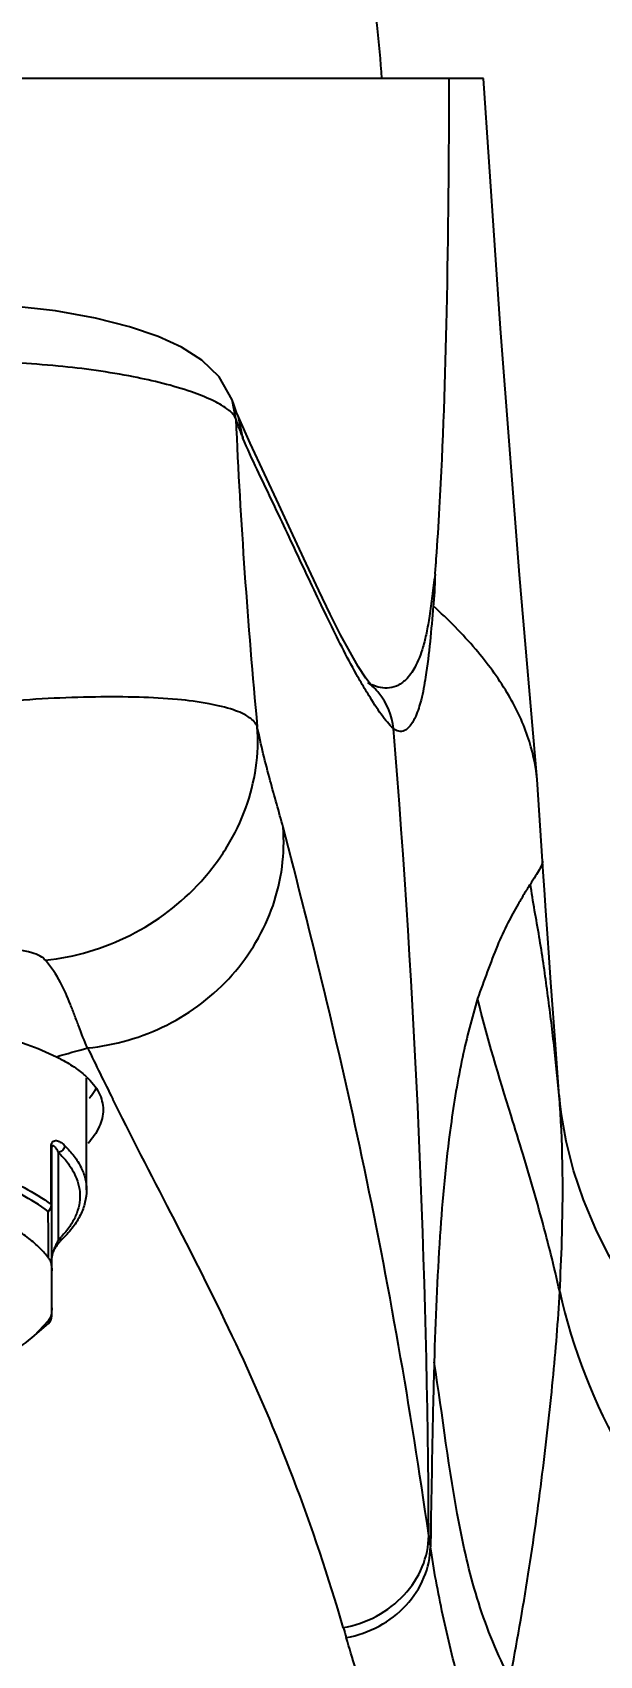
# Model space of a CAD drawing. Header units: millimetres. Extents: x 3495 to 4455, y 26793 to 27144.
# Drawn here: x 3771.53 to 3788.62, y 27030.96 to 27079.87 of the extents above; entities that cross this region are included whole.
import ezdxf

# ---------------------------------------------------------------- set-up
doc = ezdxf.new("R2010")
doc.units = ezdxf.units.MM
doc.styles.get("Standard").update_dxf_attribs({"font": ''})
doc.styles.get('Standard').set_extended_font_data('SimSun')
doc.dimstyles.new('副本 ISO-25-2bei', dxfattribs={"dimscale": 1.7, "dimtxt": 5, "dimasz": 5, "dimexe": 0.5, "dimexo": 0.625, "dimgap": 1, "dimtad": 1, "dimlfac": 0.0393, "dimdsep": 46, "dimtxsty": 'Standard', "dimcen": 2.5, "dimclrd": 1, "dimclre": 1, "dimclrt": 3, "dimadec": 0, "dimazin": 0, "dimtfac": 1, "dimtmove": 0, "dimatfit": 3, "dimfxl": 0, "dimarcsym": 0})

# ---------------------------------------------------------------- blocks, each defined once
blk = doc.blocks.new('*D1')
at = {"color": 1, "lineweight": -2, "transparency": 16777216}
for p, q in [((3689.715, 27007.256), (3689.715, 27133.551)), ((3832.674, 27007.256), (3832.674, 27133.551)), ((3698.215, 27132.701), (3824.174, 27132.701))]:
    blk.add_line(p, q, dxfattribs=at)
at = {"color": 1, "transparency": 16777216}
for points in [[(3698.215, 27134.118), (3698.215, 27131.285), (3689.715, 27132.701)], [(3824.174, 27134.118), (3824.174, 27131.285), (3832.674, 27132.701)]]:
    blk.add_solid(points, dxfattribs=at)
at = {"layer": 'Defpoints', "color": 0, "transparency": 16777216}
for p in [(3832.674, 27132.701), (3689.715, 27006.194), (3832.674, 27006.194)]:
    blk.add_point(p, dxfattribs=at)
at = {"color": 3, "transparency": 16777216, "insert": (3761.194, 27138.651), "char_height": 8.5, "attachment_point": 5, "bg_fill": 3, "box_fill_scale": 1.1, "bg_fill_color": 256, "bg_fill_true_color": 13158600, "bg_fill_transparency": 0}
blk.add_mtext('143', dxfattribs=at)
blk = doc.blocks.new('*D2')
at = {"color": 1, "lineweight": -2, "transparency": 16777216}
for p, q in [((3762.257, 27114.119), (3862.224, 27114.119)), ((3861.374, 27105.619), (3861.374, 27014.191)), ((3833.227, 27005.691), (3862.224, 27005.691))]:
    blk.add_line(p, q, dxfattribs=at)
at = {"color": 1, "transparency": 16777216}
for points in [[(3859.957, 27105.619), (3862.79, 27105.619), (3861.374, 27114.119)], [(3859.957, 27014.191), (3862.79, 27014.191), (3861.374, 27005.691)]]:
    blk.add_solid(points, dxfattribs=at)
at = {"layer": 'Defpoints', "color": 0, "transparency": 16777216}
for p in [(3761.195, 27114.119), (3832.165, 27005.691), (3861.374, 27005.691)]:
    blk.add_point(p, dxfattribs=at)
at = {"color": 3, "transparency": 16777216, "insert": (3855.424, 27059.905), "char_height": 8.5, "attachment_point": 5, "rotation": 90, "bg_fill": 3, "box_fill_scale": 1.1, "bg_fill_color": 256, "bg_fill_true_color": 13158600, "bg_fill_transparency": 0}
blk.add_mtext('108.4', dxfattribs=at)

msp = doc.modelspace()

# ---------------------------------------------------------------- linework, layer by layer
for points in [[(3782.058, 27078.481), (3782.006, 27079.556), (3781.87, 27080.624), (3781.653, 27081.678)], [(3785.129, 27078.481), (3785.129, 27078.481), (3738.297, 27078.481), (3738.297, 27078.481)], [(3777.601, 27068.656), (3777.601, 27068.656), (3777.548, 27068.803), (3777.548, 27068.803)], [(3777.661, 27068.229), (3777.661, 27068.229), (3777.55, 27068.798), (3777.55, 27068.798)], [(3777.687, 27068.42), (3777.687, 27068.42), (3777.601, 27068.656), (3777.601, 27068.656)], [(3777.739, 27068.286), (3777.739, 27068.286), (3777.687, 27068.42), (3777.687, 27068.42)], [(3777.661, 27068.229), (3777.8, 27065.13), (3778.016, 27062.035), (3778.308, 27058.948)], [(3778.092, 27067.495), (3778.092, 27067.495), (3777.739, 27068.287), (3777.739, 27068.287)], [(3777.739, 27068.286), (3777.739, 27068.286), (3777.739, 27068.287), (3777.739, 27068.287)], [(3777.877, 27067.648), (3777.877, 27067.648), (3777.739, 27068.286), (3777.739, 27068.286)], [(3777.842, 27067.735), (3777.854, 27067.706), (3777.866, 27067.677), (3777.877, 27067.648)], [(3781.974, 27059.954), (3781.876, 27060.075), (3781.763, 27060.184), (3781.64, 27060.279)], [(3782.409, 27058.892), (3782.372, 27059.273), (3782.215, 27059.657), (3781.974, 27059.954)], [(3783.475, 27034.577), (3783.434, 27042.692), (3783.079, 27050.804), (3782.409, 27058.892)], [(3786.74, 27057.359), (3786.74, 27057.359), (3786.739, 27057.361), (3786.739, 27057.361)], [(3786.906, 27054.899), (3786.906, 27054.899), (3786.74, 27057.359), (3786.74, 27057.359)], [(3786.906, 27054.899), (3786.906, 27054.899), (3786.906, 27054.898), (3786.906, 27054.898)], [(3772.255, 27049.002), (3772.568, 27049.091), (3772.881, 27049.18), (3773.194, 27049.269)], [(3773.194, 27049.269), (3773.444, 27048.753), (3773.698, 27048.238), (3773.954, 27047.725)], [(3773.168, 27048.392), (3773.129, 27048.428), (3773.09, 27048.463), (3773.048, 27048.497)], [(3773.164, 27044.99), (3773.164, 27044.99), (3773.164, 27048.363), (3773.164, 27048.363)], [(3787.409, 27047.828), (3787.409, 27047.828), (3787.399, 27047.956), (3787.399, 27047.956)], [(3774.023, 27047.587), (3774.023, 27047.587), (3773.954, 27047.725), (3773.954, 27047.725)], [(3787.428, 27047.578), (3787.42, 27047.663), (3787.413, 27047.748), (3787.405, 27047.833)], [(3787.409, 27047.836), (3787.409, 27047.836), (3787.409, 27047.828), (3787.409, 27047.828)], [(3787.409, 27047.828), (3787.409, 27047.828), (3787.428, 27047.581), (3787.428, 27047.581)], [(3787.473, 27047.254), (3787.473, 27047.254), (3787.409, 27047.828), (3787.409, 27047.828)], [(3772.098, 27044.554), (3772.098, 27044.554), (3772.098, 27046.303), (3772.098, 27046.303)], [(3772.116, 27041.19), (3772.116, 27041.19), (3772.116, 27046.275), (3772.116, 27046.275)], [(3772.315, 27043.485), (3772.315, 27043.485), (3772.315, 27046.12), (3772.315, 27046.12)], [(3772.098, 27044.554), (3772.098, 27044.554), (3772.098, 27044.546), (3772.098, 27044.546)], [(3772.107, 27044.532), (3772.104, 27044.537), (3772.102, 27044.542), (3772.098, 27044.546)], [(3772.115, 27044.505), (3772.116, 27044.512), (3772.116, 27044.519), (3772.116, 27044.526)], [(3772.315, 27043.485), (3772.347, 27043.516), (3772.378, 27043.548), (3772.407, 27043.58)], [(3787.42, 27041.925), (3787.336, 27042.301), (3787.247, 27042.677), (3787.154, 27043.052)], [(3771.599, 27040.601), (3771.599, 27040.601), (3772.022, 27041.052), (3772.022, 27041.052)], [(3772.014, 27040.964), (3772.078, 27041.021), (3772.116, 27041.103), (3772.116, 27041.19)], [(3771.599, 27040.601), (3771.599, 27040.601), (3772.015, 27040.966), (3772.015, 27040.966)], [(3783.533, 27034.724), (3783.533, 27034.724), (3783.524, 27034.238), (3783.524, 27034.238)], [(3783.475, 27034.577), (3783.491, 27034.464), (3783.507, 27034.351), (3783.524, 27034.238)], [(3780.9, 27031.799), (3780.929, 27031.698), (3780.958, 27031.599), (3780.987, 27031.499)]]:
    msp.add_open_spline(points, degree=3)
for points, knots in [([(3783.802, 27065.539), (3783.912, 27067.506), (3783.974, 27069.474), (3784.018, 27071.444), (3784.018, 27071.444), (3784.068, 27073.789), (3784.092, 27076.135), (3784.092, 27078.481)], [0, 0, 0, 0, 0.5, 0.5, 0.5, 0.5, 1, 1, 1, 1]), ([(3786.739, 27057.361), (3786.739, 27057.361), (3786.205, 27063.524), (3786.205, 27063.524), (3786.205, 27063.524), (3786.205, 27063.524), (3785.632, 27070.947), (3785.632, 27070.947), (3785.632, 27070.947), (3785.632, 27070.947), (3785.129, 27078.481), (3785.129, 27078.481)], [0, 0, 0, 0, 0.333333, 0.333333, 0.333333, 0.333333, 0.666667, 0.666667, 0.666667, 0.666667, 1, 1, 1, 1]), ([(3777.548, 27068.803), (3777.548, 27068.803), (3777.158, 27069.493), (3777.158, 27069.493), (3777.158, 27069.493), (3777.158, 27069.493), (3776.634, 27069.998), (3776.634, 27069.998), (3776.634, 27069.998), (3776.634, 27069.998), (3776.029, 27070.381), (3776.029, 27070.381), (3776.029, 27070.381), (3776.029, 27070.381), (3775.318, 27070.704), (3775.318, 27070.704), (3775.318, 27070.704), (3775.318, 27070.704), (3774.463, 27070.996), (3774.463, 27070.996), (3774.463, 27070.996), (3774.463, 27070.996), (3773.437, 27071.258), (3773.437, 27071.258), (3773.437, 27071.258), (3773.437, 27071.258), (3772.233, 27071.477), (3772.233, 27071.477), (3772.233, 27071.477), (3772.233, 27071.477), (3770.866, 27071.631), (3770.866, 27071.631), (3770.866, 27071.631), (3770.866, 27071.631), (3769.807, 27071.69), (3769.807, 27071.69)], [0, 0, 0, 0, 0.111111, 0.111111, 0.111111, 0.111111, 0.222222, 0.222222, 0.222222, 0.222222, 0.333333, 0.333333, 0.333333, 0.333333, 0.444444, 0.444444, 0.444444, 0.444444, 0.555556, 0.555556, 0.555556, 0.555556, 0.666667, 0.666667, 0.666667, 0.666667, 0.777778, 0.777778, 0.777778, 0.777778, 0.888889, 0.888889, 0.888889, 0.888889, 1, 1, 1, 1]), ([(3777.39, 27068.531), (3777.255, 27068.63), (3777.105, 27068.712), (3776.952, 27068.784), (3776.952, 27068.784), (3776.749, 27068.88), (3776.54, 27068.962), (3776.328, 27069.035), (3776.328, 27069.035), (3775.76, 27069.233), (3775.174, 27069.375), (3774.582, 27069.491), (3774.582, 27069.491), (3773.83, 27069.638), (3773.072, 27069.743), (3772.31, 27069.816), (3772.31, 27069.816), (3771.458, 27069.897), (3770.601, 27069.939), (3769.744, 27069.946)], [0, 0, 0, 0, 0.2, 0.2, 0.2, 0.2, 0.4, 0.4, 0.4, 0.4, 0.6, 0.6, 0.6, 0.6, 0.8, 0.8, 0.8, 0.8, 1, 1, 1, 1]), ([(3777.661, 27068.229), (3777.651, 27068.255), (3777.638, 27068.279), (3777.623, 27068.302), (3777.623, 27068.302), (3777.564, 27068.393), (3777.478, 27068.466), (3777.39, 27068.531)], [0, 0, 0, 0, 0.5, 0.5, 0.5, 0.5, 1, 1, 1, 1]), ([(3777.842, 27067.735), (3777.827, 27067.774), (3777.812, 27067.814), (3777.797, 27067.854), (3777.797, 27067.854), (3777.75, 27067.979), (3777.706, 27068.104), (3777.661, 27068.229)], [0, 0, 0, 0, 0.5, 0.5, 0.5, 0.5, 1, 1, 1, 1]), ([(3781.296, 27060.526), (3780.995, 27061.064), (3780.719, 27061.617), (3780.45, 27062.172), (3780.45, 27062.172), (3780.158, 27062.773), (3779.876, 27063.377), (3779.592, 27063.981), (3779.592, 27063.981), (3779.449, 27064.287), (3779.305, 27064.592), (3779.161, 27064.898), (3779.161, 27064.898), (3779.018, 27065.201), (3778.874, 27065.504), (3778.73, 27065.808), (3778.73, 27065.808), (3778.587, 27066.106), (3778.443, 27066.403), (3778.301, 27066.702), (3778.301, 27066.702), (3778.152, 27067.015), (3778.007, 27067.328), (3777.877, 27067.648)], [0, 0, 0, 0, 0.166667, 0.166667, 0.166667, 0.166667, 0.333333, 0.333333, 0.333333, 0.333333, 0.5, 0.5, 0.5, 0.5, 0.666667, 0.666667, 0.666667, 0.666667, 0.833333, 0.833333, 0.833333, 0.833333, 1, 1, 1, 1]), ([(3781.747, 27060.187), (3781.747, 27060.187), (3781.581, 27060.415), (3781.581, 27060.415), (3781.581, 27060.415), (3781.581, 27060.415), (3781.353, 27060.767), (3781.353, 27060.767), (3781.353, 27060.767), (3781.353, 27060.767), (3781.102, 27061.195), (3781.102, 27061.195), (3781.102, 27061.195), (3781.102, 27061.195), (3780.82, 27061.715), (3780.82, 27061.715), (3780.82, 27061.715), (3780.82, 27061.715), (3780.507, 27062.335), (3780.507, 27062.335), (3780.507, 27062.335), (3780.507, 27062.335), (3780.161, 27063.056), (3780.161, 27063.056), (3780.161, 27063.056), (3780.161, 27063.056), (3779.783, 27063.865), (3779.783, 27063.865), (3779.783, 27063.865), (3779.783, 27063.865), (3779.382, 27064.732), (3779.382, 27064.732), (3779.382, 27064.732), (3779.382, 27064.732), (3778.962, 27065.641), (3778.962, 27065.641), (3778.962, 27065.641), (3778.962, 27065.641), (3778.53, 27066.57), (3778.53, 27066.57), (3778.53, 27066.57), (3778.53, 27066.57), (3778.092, 27067.495), (3778.092, 27067.495)], [0, 0, 0, 0, 0.090909, 0.090909, 0.090909, 0.090909, 0.181818, 0.181818, 0.181818, 0.181818, 0.272727, 0.272727, 0.272727, 0.272727, 0.363636, 0.363636, 0.363636, 0.363636, 0.454545, 0.454545, 0.454545, 0.454545, 0.545455, 0.545455, 0.545455, 0.545455, 0.636364, 0.636364, 0.636364, 0.636364, 0.727273, 0.727273, 0.727273, 0.727273, 0.818182, 0.818182, 0.818182, 0.818182, 0.909091, 0.909091, 0.909091, 0.909091, 1, 1, 1, 1]), ([(3783.666, 27063.541), (3783.679, 27063.696), (3783.691, 27063.852), (3783.703, 27064.008), (3783.703, 27064.008), (3783.741, 27064.518), (3783.773, 27065.028), (3783.802, 27065.539)], [0, 0, 0, 0, 0.5, 0.5, 0.5, 0.5, 1, 1, 1, 1]), ([(3783.665, 27063.541), (3783.635, 27063.322), (3783.605, 27063.104), (3783.577, 27062.884), (3783.577, 27062.884), (3783.551, 27062.683), (3783.528, 27062.481), (3783.497, 27062.28), (3783.497, 27062.28), (3783.471, 27062.108), (3783.439, 27061.938), (3783.404, 27061.769), (3783.404, 27061.769), (3783.373, 27061.626), (3783.34, 27061.484), (3783.299, 27061.344), (3783.299, 27061.344), (3783.237, 27061.134), (3783.158, 27060.928), (3783.052, 27060.734), (3783.052, 27060.734), (3782.979, 27060.599), (3782.893, 27060.47), (3782.783, 27060.364), (3782.783, 27060.364), (3782.701, 27060.285), (3782.605, 27060.217), (3782.5, 27060.173), (3782.5, 27060.173), (3782.412, 27060.135), (3782.317, 27060.113), (3782.221, 27060.11), (3782.221, 27060.11), (3782.042, 27060.103), (3781.86, 27060.159), (3781.703, 27060.246)], [0, 0, 0, 0, 0.111111, 0.111111, 0.111111, 0.111111, 0.222222, 0.222222, 0.222222, 0.222222, 0.333333, 0.333333, 0.333333, 0.333333, 0.444444, 0.444444, 0.444444, 0.444444, 0.555556, 0.555556, 0.555556, 0.555556, 0.666667, 0.666667, 0.666667, 0.666667, 0.777778, 0.777778, 0.777778, 0.777778, 0.888889, 0.888889, 0.888889, 0.888889, 1, 1, 1, 1]), ([(3783.666, 27063.541), (3783.659, 27063.456), (3783.657, 27063.371), (3783.655, 27063.287), (3783.655, 27063.287), (3783.653, 27063.203), (3783.65, 27063.12), (3783.646, 27063.036), (3783.646, 27063.036), (3783.639, 27062.886), (3783.629, 27062.736), (3783.61, 27062.586)], [0, 0, 0, 0, 0.333333, 0.333333, 0.333333, 0.333333, 0.666667, 0.666667, 0.666667, 0.666667, 1, 1, 1, 1]), ([(3783.61, 27062.586), (3783.547, 27061.872), (3783.49, 27061.155), (3783.38, 27060.446), (3783.38, 27060.446), (3783.343, 27060.211), (3783.301, 27059.977), (3783.242, 27059.747), (3783.242, 27059.747), (3783.2, 27059.583), (3783.15, 27059.421), (3783.083, 27059.267), (3783.083, 27059.267), (3783.038, 27059.163), (3782.985, 27059.063), (3782.913, 27058.973), (3782.913, 27058.973), (3782.865, 27058.914), (3782.81, 27058.86), (3782.74, 27058.83), (3782.74, 27058.83), (3782.687, 27058.808), (3782.627, 27058.8), (3782.57, 27058.811), (3782.57, 27058.811), (3782.511, 27058.822), (3782.456, 27058.854), (3782.409, 27058.892)], [0, 0, 0, 0, 0.142857, 0.142857, 0.142857, 0.142857, 0.285714, 0.285714, 0.285714, 0.285714, 0.428571, 0.428571, 0.428571, 0.428571, 0.571429, 0.571429, 0.571429, 0.571429, 0.714286, 0.714286, 0.714286, 0.714286, 0.857143, 0.857143, 0.857143, 0.857143, 1, 1, 1, 1]), ([(3786.739, 27057.361), (3786.698, 27057.805), (3786.599, 27058.244), (3786.454, 27058.666), (3786.454, 27058.666), (3786.297, 27059.122), (3786.085, 27059.558), (3785.837, 27059.971), (3785.837, 27059.971), (3785.561, 27060.434), (3785.239, 27060.868), (3784.889, 27061.278), (3784.889, 27061.278), (3784.494, 27061.743), (3784.062, 27062.177), (3783.61, 27062.586)], [0, 0, 0, 0, 0.25, 0.25, 0.25, 0.25, 0.5, 0.5, 0.5, 0.5, 0.75, 0.75, 0.75, 0.75, 1, 1, 1, 1]), ([(3781.671, 27059.887), (3781.64, 27059.937), (3781.609, 27059.988), (3781.578, 27060.039), (3781.578, 27060.039), (3781.481, 27060.2), (3781.388, 27060.362), (3781.296, 27060.526)], [0, 0, 0, 0, 0.5, 0.5, 0.5, 0.5, 1, 1, 1, 1]), ([(3778.308, 27058.948), (3778.267, 27059.059), (3778.176, 27059.148), (3778.076, 27059.219), (3778.076, 27059.219), (3777.926, 27059.327), (3777.759, 27059.396), (3777.589, 27059.453), (3777.589, 27059.453), (3777.35, 27059.533), (3777.105, 27059.592), (3776.857, 27059.639), (3776.857, 27059.639), (3776.54, 27059.698), (3776.221, 27059.738), (3775.901, 27059.768), (3775.901, 27059.768), (3775.517, 27059.803), (3775.132, 27059.824), (3774.746, 27059.835), (3774.746, 27059.835), (3774.309, 27059.848), (3773.871, 27059.85), (3773.433, 27059.843), (3773.433, 27059.843), (3772.958, 27059.836), (3772.482, 27059.82), (3772.007, 27059.795), (3772.007, 27059.795), (3771.513, 27059.769), (3771.018, 27059.735), (3770.524, 27059.699)], [0, 0, 0, 0, 0.125, 0.125, 0.125, 0.125, 0.25, 0.25, 0.25, 0.25, 0.375, 0.375, 0.375, 0.375, 0.5, 0.5, 0.5, 0.5, 0.625, 0.625, 0.625, 0.625, 0.75, 0.75, 0.75, 0.75, 0.875, 0.875, 0.875, 0.875, 1, 1, 1, 1]), ([(3782.409, 27058.892), (3782.343, 27058.948), (3782.284, 27059.013), (3782.228, 27059.08), (3782.228, 27059.08), (3782.162, 27059.159), (3782.102, 27059.24), (3782.043, 27059.322), (3782.043, 27059.322), (3781.913, 27059.506), (3781.79, 27059.695), (3781.671, 27059.887)], [0, 0, 0, 0, 0.333333, 0.333333, 0.333333, 0.333333, 0.666667, 0.666667, 0.666667, 0.666667, 1, 1, 1, 1]), ([(3771.926, 27051.912), (3772.81, 27052.002), (3773.685, 27052.262), (3774.484, 27052.667), (3774.484, 27052.667), (3775.286, 27053.072), (3776.013, 27053.622), (3776.613, 27054.285), (3776.613, 27054.285), (3776.908, 27054.611), (3777.173, 27054.964), (3777.401, 27055.339), (3777.401, 27055.339), (3777.625, 27055.705), (3777.814, 27056.094), (3777.961, 27056.5), (3777.961, 27056.5), (3778.243, 27057.279), (3778.371, 27058.126), (3778.308, 27058.948)], [0, 0, 0, 0, 0.2, 0.2, 0.2, 0.2, 0.4, 0.4, 0.4, 0.4, 0.6, 0.6, 0.6, 0.6, 0.8, 0.8, 0.8, 0.8, 1, 1, 1, 1]), ([(3779.087, 27055.916), (3778.965, 27056.385), (3778.826, 27056.851), (3778.699, 27057.32), (3778.699, 27057.32), (3778.552, 27057.858), (3778.419, 27058.401), (3778.308, 27058.948)], [0, 0, 0, 0, 0.5, 0.5, 0.5, 0.5, 1, 1, 1, 1]), ([(3773.194, 27049.269), (3774.02, 27049.347), (3774.84, 27049.583), (3775.586, 27049.959), (3775.586, 27049.959), (3776.328, 27050.334), (3777, 27050.848), (3777.551, 27051.47), (3777.551, 27051.47), (3778.091, 27052.079), (3778.516, 27052.792), (3778.782, 27053.563), (3778.782, 27053.563), (3779.041, 27054.317), (3779.149, 27055.127), (3779.087, 27055.915)], [0, 0, 0, 0, 0.25, 0.25, 0.25, 0.25, 0.5, 0.5, 0.5, 0.5, 0.75, 0.75, 0.75, 0.75, 1, 1, 1, 1]), ([(3783.475, 27034.577), (3782.93, 27038.4), (3782.264, 27042.209), (3781.462, 27045.989), (3781.462, 27045.989), (3780.756, 27049.318), (3779.945, 27052.623), (3779.087, 27055.916)], [0, 0, 0, 0, 0.5, 0.5, 0.5, 0.5, 1, 1, 1, 1]), ([(3786.906, 27054.898), (3786.908, 27054.864), (3786.895, 27054.83), (3786.882, 27054.796), (3786.882, 27054.796), (3786.86, 27054.744), (3786.834, 27054.695), (3786.807, 27054.647), (3786.807, 27054.647), (3786.77, 27054.58), (3786.73, 27054.515), (3786.69, 27054.45), (3786.69, 27054.45), (3786.639, 27054.368), (3786.588, 27054.286), (3786.537, 27054.205)], [0, 0, 0, 0, 0.25, 0.25, 0.25, 0.25, 0.5, 0.5, 0.5, 0.5, 0.75, 0.75, 0.75, 0.75, 1, 1, 1, 1]), ([(3787.399, 27047.956), (3787.399, 27047.956), (3787.333, 27048.807), (3787.333, 27048.807), (3787.333, 27048.807), (3787.333, 27048.807), (3787.27, 27049.639), (3787.27, 27049.639), (3787.27, 27049.639), (3787.27, 27049.639), (3787.211, 27050.451), (3787.211, 27050.451), (3787.211, 27050.451), (3787.211, 27050.451), (3787.154, 27051.237), (3787.154, 27051.237), (3787.154, 27051.237), (3787.154, 27051.237), (3787.101, 27051.992), (3787.101, 27051.992), (3787.101, 27051.992), (3787.101, 27051.992), (3787.051, 27052.714), (3787.051, 27052.714), (3787.051, 27052.714), (3787.051, 27052.714), (3787.005, 27053.4), (3787.005, 27053.4), (3787.005, 27053.4), (3787.005, 27053.4), (3786.963, 27054.028), (3786.963, 27054.028), (3786.963, 27054.028), (3786.963, 27054.028), (3786.925, 27054.575), (3786.925, 27054.575), (3786.925, 27054.575), (3786.925, 27054.575), (3786.906, 27054.897), (3786.906, 27054.897)], [0, 0, 0, 0, 0.1, 0.1, 0.1, 0.1, 0.2, 0.2, 0.2, 0.2, 0.3, 0.3, 0.3, 0.3, 0.4, 0.4, 0.4, 0.4, 0.5, 0.5, 0.5, 0.5, 0.6, 0.6, 0.6, 0.6, 0.7, 0.7, 0.7, 0.7, 0.8, 0.8, 0.8, 0.8, 0.9, 0.9, 0.9, 0.9, 1, 1, 1, 1]), ([(3786.537, 27054.206), (3786.475, 27054.117), (3786.418, 27054.024), (3786.362, 27053.93), (3786.362, 27053.93), (3786.298, 27053.82), (3786.234, 27053.71), (3786.17, 27053.6), (3786.17, 27053.6), (3786.063, 27053.414), (3785.958, 27053.228), (3785.86, 27053.037), (3785.86, 27053.037), (3785.744, 27052.814), (3785.64, 27052.585), (3785.545, 27052.354), (3785.545, 27052.354), (3785.437, 27052.093), (3785.339, 27051.828), (3785.24, 27051.563), (3785.24, 27051.563), (3785.14, 27051.296), (3785.04, 27051.028), (3784.944, 27050.76)], [0, 0, 0, 0, 0.166667, 0.166667, 0.166667, 0.166667, 0.333333, 0.333333, 0.333333, 0.333333, 0.5, 0.5, 0.5, 0.5, 0.666667, 0.666667, 0.666667, 0.666667, 0.833333, 0.833333, 0.833333, 0.833333, 1, 1, 1, 1]), ([(3787.405, 27047.833), (3787.356, 27048.366), (3787.301, 27048.899), (3787.24, 27049.431), (3787.24, 27049.431), (3787.179, 27049.964), (3787.113, 27050.496), (3787.041, 27051.027), (3787.041, 27051.027), (3786.97, 27051.558), (3786.893, 27052.089), (3786.804, 27052.619), (3786.804, 27052.619), (3786.714, 27053.149), (3786.613, 27053.676), (3786.537, 27054.208)], [0, 0, 0, 0, 0.25, 0.25, 0.25, 0.25, 0.5, 0.5, 0.5, 0.5, 0.75, 0.75, 0.75, 0.75, 1, 1, 1, 1]), ([(3771.926, 27051.912), (3771.883, 27051.962), (3771.827, 27052.001), (3771.769, 27052.034), (3771.769, 27052.034), (3771.688, 27052.079), (3771.601, 27052.112), (3771.512, 27052.138), (3771.512, 27052.138), (3771.254, 27052.215), (3770.98, 27052.244), (3770.713, 27052.227)], [0, 0, 0, 0, 0.333333, 0.333333, 0.333333, 0.333333, 0.666667, 0.666667, 0.666667, 0.666667, 1, 1, 1, 1]), ([(3773.194, 27049.269), (3773.093, 27049.482), (3773.013, 27049.705), (3772.929, 27049.926), (3772.929, 27049.926), (3772.888, 27050.035), (3772.845, 27050.143), (3772.804, 27050.252), (3772.804, 27050.252), (3772.761, 27050.362), (3772.722, 27050.472), (3772.678, 27050.581), (3772.678, 27050.581), (3772.59, 27050.807), (3772.493, 27051.03), (3772.377, 27051.244), (3772.377, 27051.244), (3772.249, 27051.48), (3772.098, 27051.706), (3771.926, 27051.912)], [0, 0, 0, 0, 0.2, 0.2, 0.2, 0.2, 0.4, 0.4, 0.4, 0.4, 0.6, 0.6, 0.6, 0.6, 0.8, 0.8, 0.8, 0.8, 1, 1, 1, 1]), ([(3761.194, 27050.689), (3762.316, 27050.689), (3763.439, 27050.651), (3764.558, 27050.571), (3764.558, 27050.571), (3765.599, 27050.496), (3766.637, 27050.384), (3767.67, 27050.229), (3767.67, 27050.229), (3768.555, 27050.096), (3769.435, 27049.931), (3770.299, 27049.701), (3770.299, 27049.701), (3770.66, 27049.606), (3771.019, 27049.499), (3771.371, 27049.373), (3771.371, 27049.373), (3771.672, 27049.266), (3771.969, 27049.145), (3772.255, 27049.002)], [0, 0, 0, 0, 0.2, 0.2, 0.2, 0.2, 0.4, 0.4, 0.4, 0.4, 0.6, 0.6, 0.6, 0.6, 0.8, 0.8, 0.8, 0.8, 1, 1, 1, 1]), ([(3784.944, 27050.76), (3784.774, 27050.173), (3784.621, 27049.58), (3784.492, 27048.982), (3784.492, 27048.982), (3784.346, 27048.301), (3784.23, 27047.613), (3784.139, 27046.923)], [0, 0, 0, 0, 0.5, 0.5, 0.5, 0.5, 1, 1, 1, 1]), ([(3786.316, 27046.055), (3786.196, 27046.448), (3786.075, 27046.841), (3785.954, 27047.233), (3785.954, 27047.233), (3785.593, 27048.402), (3785.237, 27049.573), (3784.944, 27050.76)], [0, 0, 0, 0, 0.5, 0.5, 0.5, 0.5, 1, 1, 1, 1]), ([(3772.255, 27049.002), (3772.308, 27048.975), (3772.361, 27048.947), (3772.413, 27048.919), (3772.413, 27048.919), (3772.56, 27048.84), (3772.701, 27048.754), (3772.837, 27048.659)], [0, 0, 0, 0, 0.5, 0.5, 0.5, 0.5, 1, 1, 1, 1]), ([(3772.837, 27048.659), (3772.855, 27048.646), (3772.874, 27048.633), (3772.893, 27048.62), (3772.893, 27048.62), (3772.946, 27048.581), (3772.998, 27048.54), (3773.048, 27048.497)], [0, 0, 0, 0, 0.5, 0.5, 0.5, 0.5, 1, 1, 1, 1]), ([(3773.168, 27048.392), (3773.315, 27048.253), (3773.447, 27048.095), (3773.537, 27047.912), (3773.537, 27047.912), (3773.616, 27047.755), (3773.662, 27047.578), (3773.662, 27047.404)], [0, 0, 0, 0, 0.5, 0.5, 0.5, 0.5, 1, 1, 1, 1]), ([(3773.255, 27047.751), (3773.276, 27047.779), (3773.296, 27047.805), (3773.315, 27047.833), (3773.315, 27047.833), (3773.37, 27047.912), (3773.421, 27047.994), (3773.466, 27048.079)], [0, 0, 0, 0, 0.5, 0.5, 0.5, 0.5, 1, 1, 1, 1]), ([(3773.662, 27047.404), (3773.662, 27047.231), (3773.618, 27047.058), (3773.548, 27046.899), (3773.548, 27046.899), (3773.464, 27046.709), (3773.343, 27046.54), (3773.208, 27046.385)], [0, 0, 0, 0, 0.5, 0.5, 0.5, 0.5, 1, 1, 1, 1]), ([(3780.9, 27031.799), (3780.459, 27033.323), (3779.955, 27034.83), (3779.389, 27036.313), (3779.389, 27036.313), (3778.866, 27037.681), (3778.289, 27039.028), (3777.667, 27040.355), (3777.667, 27040.355), (3777.08, 27041.608), (3776.453, 27042.844), (3775.82, 27044.076), (3775.82, 27044.076), (3775.218, 27045.245), (3774.612, 27046.411), (3774.023, 27047.587)], [0, 0, 0, 0, 0.25, 0.25, 0.25, 0.25, 0.5, 0.5, 0.5, 0.5, 0.75, 0.75, 0.75, 0.75, 1, 1, 1, 1]), ([(3787.42, 27041.925), (3787.448, 27042.437), (3787.471, 27042.949), (3787.486, 27043.461), (3787.486, 27043.461), (3787.528, 27044.829), (3787.523, 27046.201), (3787.428, 27047.565)], [0, 0, 0, 0, 0.5, 0.5, 0.5, 0.5, 1, 1, 1, 1]), ([(3761.194, 27046.95), (3761.764, 27046.95), (3762.334, 27046.936), (3762.903, 27046.909), (3762.903, 27046.909), (3763.461, 27046.88), (3764.02, 27046.84), (3764.575, 27046.783), (3764.575, 27046.783), (3765.112, 27046.729), (3765.647, 27046.662), (3766.18, 27046.578), (3766.18, 27046.578), (3766.683, 27046.499), (3767.184, 27046.407), (3767.681, 27046.297), (3767.681, 27046.297), (3768.142, 27046.196), (3768.599, 27046.08), (3769.051, 27045.945), (3769.051, 27045.945), (3769.459, 27045.824), (3769.863, 27045.687), (3770.259, 27045.53), (3770.259, 27045.53), (3770.608, 27045.392), (3770.951, 27045.238), (3771.282, 27045.061), (3771.282, 27045.061), (3771.566, 27044.909), (3771.842, 27044.739), (3772.098, 27044.546)], [0, 0, 0, 0, 0.125, 0.125, 0.125, 0.125, 0.25, 0.25, 0.25, 0.25, 0.375, 0.375, 0.375, 0.375, 0.5, 0.5, 0.5, 0.5, 0.625, 0.625, 0.625, 0.625, 0.75, 0.75, 0.75, 0.75, 0.875, 0.875, 0.875, 0.875, 1, 1, 1, 1]), ([(3784.139, 27046.923), (3783.988, 27045.821), (3783.887, 27044.713), (3783.812, 27043.603), (3783.812, 27043.603), (3783.727, 27042.335), (3783.674, 27041.067), (3783.638, 27039.796)], [0, 0, 0, 0, 0.5, 0.5, 0.5, 0.5, 1, 1, 1, 1]), ([(3789.713, 27041.711), (3789.713, 27041.711), (3789.409, 27042.167), (3789.409, 27042.167), (3789.409, 27042.167), (3789.409, 27042.167), (3788.894, 27043.034), (3788.894, 27043.034), (3788.894, 27043.034), (3788.894, 27043.034), (3788.507, 27043.811), (3788.507, 27043.811), (3788.507, 27043.811), (3788.507, 27043.811), (3788.14, 27044.689), (3788.14, 27044.689), (3788.14, 27044.689), (3788.14, 27044.689), (3787.841, 27045.578), (3787.841, 27045.578), (3787.841, 27045.578), (3787.841, 27045.578), (3787.615, 27046.462), (3787.615, 27046.462), (3787.615, 27046.462), (3787.615, 27046.462), (3787.473, 27047.254), (3787.473, 27047.254)], [0, 0, 0, 0, 0.142857, 0.142857, 0.142857, 0.142857, 0.285714, 0.285714, 0.285714, 0.285714, 0.428571, 0.428571, 0.428571, 0.428571, 0.571429, 0.571429, 0.571429, 0.571429, 0.714286, 0.714286, 0.714286, 0.714286, 0.857143, 0.857143, 0.857143, 0.857143, 1, 1, 1, 1]), ([(3772.009, 27044.341), (3771.754, 27044.533), (3771.48, 27044.7), (3771.199, 27044.851), (3771.199, 27044.851), (3770.869, 27045.026), (3770.529, 27045.179), (3770.182, 27045.316), (3770.182, 27045.316), (3769.789, 27045.471), (3769.389, 27045.607), (3768.983, 27045.726), (3768.983, 27045.726), (3768.535, 27045.859), (3768.082, 27045.975), (3767.626, 27046.075), (3767.626, 27046.075), (3767.132, 27046.183), (3766.635, 27046.276), (3766.137, 27046.354), (3766.137, 27046.354), (3765.608, 27046.436), (3765.078, 27046.503), (3764.546, 27046.556), (3764.546, 27046.556), (3763.995, 27046.612), (3763.441, 27046.653), (3762.888, 27046.68), (3762.888, 27046.68), (3762.324, 27046.708), (3761.759, 27046.722), (3761.194, 27046.722), (3761.194, 27046.722), (3760.63, 27046.722), (3760.065, 27046.708), (3759.501, 27046.68), (3759.501, 27046.68), (3758.948, 27046.653), (3758.394, 27046.612), (3757.843, 27046.556), (3757.843, 27046.556), (3757.311, 27046.503), (3756.781, 27046.436), (3756.252, 27046.354), (3756.252, 27046.354), (3755.754, 27046.276), (3755.257, 27046.183), (3754.763, 27046.075), (3754.763, 27046.075), (3754.307, 27045.975), (3753.853, 27045.86), (3753.406, 27045.727), (3753.406, 27045.727), (3753, 27045.607), (3752.599, 27045.471), (3752.206, 27045.316), (3752.206, 27045.316), (3751.86, 27045.179), (3751.519, 27045.027), (3751.19, 27044.851), (3751.19, 27044.851), (3750.909, 27044.7), (3750.635, 27044.533), (3750.379, 27044.341)], [0, 0, 0, 0, 0.0625, 0.0625, 0.0625, 0.0625, 0.125, 0.125, 0.125, 0.125, 0.1875, 0.1875, 0.1875, 0.1875, 0.25, 0.25, 0.25, 0.25, 0.3125, 0.3125, 0.3125, 0.3125, 0.375, 0.375, 0.375, 0.375, 0.4375, 0.4375, 0.4375, 0.4375, 0.5, 0.5, 0.5, 0.5, 0.5625, 0.5625, 0.5625, 0.5625, 0.625, 0.625, 0.625, 0.625, 0.6875, 0.6875, 0.6875, 0.6875, 0.75, 0.75, 0.75, 0.75, 0.8125, 0.8125, 0.8125, 0.8125, 0.875, 0.875, 0.875, 0.875, 0.9375, 0.9375, 0.9375, 0.9375, 1, 1, 1, 1]), ([(3772.098, 27046.303), (3772.098, 27046.325), (3772.1, 27046.347), (3772.106, 27046.368), (3772.106, 27046.368), (3772.109, 27046.384), (3772.115, 27046.4), (3772.124, 27046.414), (3772.124, 27046.414), (3772.13, 27046.425), (3772.138, 27046.435), (3772.147, 27046.444), (3772.147, 27046.444), (3772.156, 27046.452), (3772.164, 27046.458), (3772.174, 27046.463), (3772.174, 27046.463), (3772.191, 27046.471), (3772.211, 27046.475), (3772.23, 27046.476), (3772.23, 27046.476), (3772.249, 27046.477), (3772.268, 27046.474), (3772.287, 27046.469), (3772.287, 27046.469), (3772.306, 27046.464), (3772.325, 27046.457), (3772.343, 27046.448), (3772.343, 27046.448), (3772.363, 27046.439), (3772.381, 27046.428), (3772.398, 27046.417), (3772.398, 27046.417), (3772.437, 27046.392), (3772.471, 27046.362), (3772.504, 27046.33)], [0, 0, 0, 0, 0.111111, 0.111111, 0.111111, 0.111111, 0.222222, 0.222222, 0.222222, 0.222222, 0.333333, 0.333333, 0.333333, 0.333333, 0.444444, 0.444444, 0.444444, 0.444444, 0.555556, 0.555556, 0.555556, 0.555556, 0.666667, 0.666667, 0.666667, 0.666667, 0.777778, 0.777778, 0.777778, 0.777778, 0.888889, 0.888889, 0.888889, 0.888889, 1, 1, 1, 1]), ([(3772.098, 27046.303), (3772.101, 27046.301), (3772.103, 27046.299), (3772.106, 27046.296), (3772.106, 27046.296), (3772.112, 27046.291), (3772.116, 27046.283), (3772.116, 27046.275)], [0, 0, 0, 0, 0.5, 0.5, 0.5, 0.5, 1, 1, 1, 1]), ([(3772.116, 27046.275), (3772.116, 27046.283), (3772.117, 27046.292), (3772.118, 27046.301), (3772.118, 27046.301), (3772.12, 27046.306), (3772.121, 27046.31), (3772.124, 27046.315), (3772.124, 27046.315), (3772.127, 27046.32), (3772.131, 27046.324), (3772.137, 27046.326), (3772.137, 27046.326), (3772.141, 27046.328), (3772.146, 27046.328), (3772.15, 27046.327), (3772.15, 27046.327), (3772.155, 27046.326), (3772.159, 27046.325), (3772.163, 27046.322), (3772.163, 27046.322), (3772.168, 27046.32), (3772.173, 27046.317), (3772.177, 27046.314), (3772.177, 27046.314), (3772.182, 27046.31), (3772.186, 27046.307), (3772.191, 27046.303), (3772.191, 27046.303), (3772.201, 27046.295), (3772.209, 27046.286), (3772.217, 27046.276), (3772.217, 27046.276), (3772.226, 27046.265), (3772.235, 27046.254), (3772.243, 27046.242), (3772.243, 27046.242), (3772.252, 27046.23), (3772.26, 27046.217), (3772.268, 27046.205), (3772.268, 27046.205), (3772.276, 27046.192), (3772.284, 27046.178), (3772.292, 27046.163), (3772.292, 27046.163), (3772.3, 27046.149), (3772.308, 27046.134), (3772.315, 27046.12)], [0, 0, 0, 0, 0.083333, 0.083333, 0.083333, 0.083333, 0.166667, 0.166667, 0.166667, 0.166667, 0.25, 0.25, 0.25, 0.25, 0.333333, 0.333333, 0.333333, 0.333333, 0.416667, 0.416667, 0.416667, 0.416667, 0.5, 0.5, 0.5, 0.5, 0.583333, 0.583333, 0.583333, 0.583333, 0.666667, 0.666667, 0.666667, 0.666667, 0.75, 0.75, 0.75, 0.75, 0.833333, 0.833333, 0.833333, 0.833333, 0.916667, 0.916667, 0.916667, 0.916667, 1, 1, 1, 1]), ([(3772.504, 27046.33), (3772.504, 27046.28), (3772.483, 27046.229), (3772.449, 27046.191), (3772.449, 27046.191), (3772.414, 27046.152), (3772.365, 27046.126), (3772.315, 27046.12)], [0, 0, 0, 0, 0.5, 0.5, 0.5, 0.5, 1, 1, 1, 1]), ([(3772.315, 27046.12), (3772.413, 27046.023), (3772.506, 27045.921), (3772.589, 27045.811), (3772.589, 27045.811), (3772.664, 27045.711), (3772.732, 27045.606), (3772.788, 27045.495), (3772.788, 27045.495), (3772.84, 27045.393), (3772.884, 27045.286), (3772.913, 27045.175), (3772.913, 27045.175), (3772.942, 27045.07), (3772.959, 27044.961), (3772.963, 27044.852), (3772.963, 27044.852), (3772.967, 27044.744), (3772.958, 27044.636), (3772.937, 27044.53), (3772.937, 27044.53), (3772.915, 27044.419), (3772.88, 27044.311), (3772.835, 27044.208), (3772.835, 27044.208), (3772.786, 27044.098), (3772.727, 27043.991), (3772.658, 27043.892), (3772.658, 27043.892), (3772.583, 27043.781), (3772.498, 27043.677), (3772.407, 27043.58)], [0, 0, 0, 0, 0.125, 0.125, 0.125, 0.125, 0.25, 0.25, 0.25, 0.25, 0.375, 0.375, 0.375, 0.375, 0.5, 0.5, 0.5, 0.5, 0.625, 0.625, 0.625, 0.625, 0.75, 0.75, 0.75, 0.75, 0.875, 0.875, 0.875, 0.875, 1, 1, 1, 1]), ([(3772.504, 27046.33), (3772.607, 27046.228), (3772.704, 27046.119), (3772.791, 27046.003), (3772.791, 27046.003), (3772.869, 27045.898), (3772.939, 27045.787), (3772.997, 27045.669), (3772.997, 27045.669), (3773.051, 27045.561), (3773.093, 27045.448), (3773.122, 27045.331), (3773.122, 27045.331), (3773.149, 27045.22), (3773.164, 27045.105), (3773.164, 27044.99)], [0, 0, 0, 0, 0.25, 0.25, 0.25, 0.25, 0.5, 0.5, 0.5, 0.5, 0.75, 0.75, 0.75, 0.75, 1, 1, 1, 1]), ([(3787.154, 27043.052), (3787.087, 27043.321), (3787.018, 27043.59), (3786.947, 27043.858), (3786.947, 27043.858), (3786.75, 27044.595), (3786.537, 27045.327), (3786.316, 27046.055)], [0, 0, 0, 0, 0.5, 0.5, 0.5, 0.5, 1, 1, 1, 1]), ([(3772.022, 27042.932), (3771.942, 27043.039), (3771.853, 27043.14), (3771.758, 27043.234), (3771.758, 27043.234), (3771.652, 27043.339), (3771.539, 27043.436), (3771.422, 27043.528), (3771.422, 27043.528), (3771.292, 27043.629), (3771.156, 27043.723), (3771.017, 27043.811), (3771.017, 27043.811), (3770.863, 27043.908), (3770.705, 27043.998), (3770.544, 27044.082), (3770.544, 27044.082), (3770.368, 27044.174), (3770.189, 27044.259), (3770.007, 27044.339), (3770.007, 27044.339), (3769.811, 27044.425), (3769.611, 27044.505), (3769.41, 27044.58), (3769.41, 27044.58), (3768.966, 27044.745), (3768.511, 27044.885), (3768.053, 27045.007), (3768.053, 27045.007), (3767.543, 27045.142), (3767.027, 27045.255), (3766.509, 27045.352), (3766.509, 27045.352), (3765.949, 27045.455), (3765.386, 27045.539), (3764.82, 27045.604), (3764.82, 27045.604), (3764.226, 27045.674), (3763.629, 27045.726), (3763.032, 27045.76), (3763.032, 27045.76), (3762.42, 27045.795), (3761.807, 27045.811), (3761.194, 27045.811), (3761.194, 27045.811), (3760.581, 27045.811), (3759.968, 27045.795), (3759.357, 27045.76), (3759.357, 27045.76), (3758.759, 27045.726), (3758.163, 27045.674), (3757.568, 27045.604), (3757.568, 27045.604), (3757.003, 27045.539), (3756.439, 27045.455), (3755.879, 27045.352), (3755.879, 27045.352), (3755.361, 27045.255), (3754.846, 27045.142), (3754.335, 27045.007), (3754.335, 27045.007), (3753.877, 27044.885), (3753.423, 27044.745), (3752.979, 27044.58), (3752.979, 27044.58), (3752.777, 27044.505), (3752.578, 27044.425), (3752.381, 27044.339), (3752.381, 27044.339), (3752.2, 27044.259), (3752.021, 27044.174), (3751.845, 27044.082), (3751.845, 27044.082), (3751.684, 27043.998), (3751.526, 27043.908), (3751.372, 27043.811), (3751.372, 27043.811), (3751.233, 27043.723), (3751.097, 27043.629), (3750.966, 27043.528), (3750.966, 27043.528), (3750.849, 27043.436), (3750.736, 27043.339), (3750.63, 27043.234), (3750.63, 27043.234), (3750.536, 27043.14), (3750.446, 27043.039), (3750.366, 27042.932)], [0, 0, 0, 0, 0.045455, 0.045455, 0.045455, 0.045455, 0.090909, 0.090909, 0.090909, 0.090909, 0.136364, 0.136364, 0.136364, 0.136364, 0.181818, 0.181818, 0.181818, 0.181818, 0.227273, 0.227273, 0.227273, 0.227273, 0.272727, 0.272727, 0.272727, 0.272727, 0.318182, 0.318182, 0.318182, 0.318182, 0.363636, 0.363636, 0.363636, 0.363636, 0.409091, 0.409091, 0.409091, 0.409091, 0.454545, 0.454545, 0.454545, 0.454545, 0.5, 0.5, 0.5, 0.5, 0.545455, 0.545455, 0.545455, 0.545455, 0.590909, 0.590909, 0.590909, 0.590909, 0.636364, 0.636364, 0.636364, 0.636364, 0.681818, 0.681818, 0.681818, 0.681818, 0.727273, 0.727273, 0.727273, 0.727273, 0.772727, 0.772727, 0.772727, 0.772727, 0.818182, 0.818182, 0.818182, 0.818182, 0.863636, 0.863636, 0.863636, 0.863636, 0.909091, 0.909091, 0.909091, 0.909091, 0.954545, 0.954545, 0.954545, 0.954545, 1, 1, 1, 1]), ([(3773.164, 27044.99), (3773.164, 27044.862), (3773.147, 27044.733), (3773.117, 27044.608), (3773.117, 27044.608), (3773.085, 27044.479), (3773.039, 27044.355), (3772.98, 27044.236), (3772.98, 27044.236), (3772.918, 27044.109), (3772.843, 27043.989), (3772.758, 27043.875), (3772.758, 27043.875), (3772.667, 27043.753), (3772.565, 27043.638), (3772.456, 27043.531)], [0, 0, 0, 0, 0.25, 0.25, 0.25, 0.25, 0.5, 0.5, 0.5, 0.5, 0.75, 0.75, 0.75, 0.75, 1, 1, 1, 1]), ([(3772.098, 27044.546), (3772.097, 27044.509), (3772.088, 27044.472), (3772.073, 27044.438), (3772.073, 27044.438), (3772.058, 27044.402), (3772.036, 27044.37), (3772.009, 27044.341)], [0, 0, 0, 0, 0.5, 0.5, 0.5, 0.5, 1, 1, 1, 1]), ([(3772.096, 27044.439), (3772.098, 27044.445), (3772.101, 27044.45), (3772.103, 27044.456), (3772.103, 27044.456), (3772.109, 27044.472), (3772.113, 27044.488), (3772.115, 27044.505)], [0, 0, 0, 0, 0.5, 0.5, 0.5, 0.5, 1, 1, 1, 1]), ([(3772.116, 27044.526), (3772.116, 27044.528), (3772.116, 27044.531), (3772.115, 27044.533), (3772.115, 27044.533), (3772.112, 27044.542), (3772.105, 27044.548), (3772.098, 27044.554)], [0, 0, 0, 0, 0.5, 0.5, 0.5, 0.5, 1, 1, 1, 1]), ([(3772.115, 27044.505), (3772.115, 27044.507), (3772.115, 27044.509), (3772.114, 27044.512), (3772.114, 27044.512), (3772.113, 27044.519), (3772.111, 27044.526), (3772.107, 27044.532)], [0, 0, 0, 0, 0.5, 0.5, 0.5, 0.5, 1, 1, 1, 1]), ([(3772.009, 27044.341), (3772.019, 27044.348), (3772.028, 27044.355), (3772.037, 27044.363), (3772.037, 27044.363), (3772.061, 27044.384), (3772.082, 27044.41), (3772.096, 27044.439)], [0, 0, 0, 0, 0.5, 0.5, 0.5, 0.5, 1, 1, 1, 1]), ([(3772.022, 27042.932), (3772.021, 27043.04), (3772.02, 27043.149), (3772.019, 27043.258), (3772.019, 27043.258), (3772.016, 27043.619), (3772.013, 27043.98), (3772.009, 27044.341)], [0, 0, 0, 0, 0.5, 0.5, 0.5, 0.5, 1, 1, 1, 1]), ([(3772.315, 27043.485), (3772.299, 27043.454), (3772.284, 27043.422), (3772.268, 27043.39), (3772.268, 27043.39), (3772.25, 27043.354), (3772.234, 27043.318), (3772.217, 27043.281), (3772.217, 27043.281), (3772.208, 27043.261), (3772.2, 27043.24), (3772.191, 27043.22), (3772.191, 27043.22), (3772.181, 27043.197), (3772.172, 27043.175), (3772.164, 27043.151), (3772.164, 27043.151), (3772.154, 27043.125), (3772.145, 27043.097), (3772.137, 27043.07), (3772.137, 27043.07), (3772.132, 27043.053), (3772.127, 27043.037), (3772.124, 27043.02), (3772.124, 27043.02), (3772.119, 27042.999), (3772.116, 27042.978), (3772.116, 27042.957)], [0, 0, 0, 0, 0.142857, 0.142857, 0.142857, 0.142857, 0.285714, 0.285714, 0.285714, 0.285714, 0.428571, 0.428571, 0.428571, 0.428571, 0.571429, 0.571429, 0.571429, 0.571429, 0.714286, 0.714286, 0.714286, 0.714286, 0.857143, 0.857143, 0.857143, 0.857143, 1, 1, 1, 1]), ([(3772.116, 27042.957), (3772.116, 27042.957), (3772.117, 27042.976), (3772.117, 27042.976), (3772.117, 27042.976), (3772.117, 27042.976), (3772.122, 27043.008), (3772.122, 27043.008), (3772.122, 27043.008), (3772.122, 27043.008), (3772.13, 27043.039), (3772.13, 27043.039), (3772.13, 27043.039), (3772.13, 27043.039), (3772.14, 27043.069), (3772.14, 27043.069), (3772.14, 27043.069), (3772.14, 27043.069), (3772.151, 27043.098), (3772.151, 27043.098), (3772.151, 27043.098), (3772.151, 27043.098), (3772.162, 27043.126), (3772.162, 27043.126), (3772.162, 27043.126), (3772.162, 27043.126), (3772.175, 27043.153), (3772.175, 27043.153), (3772.175, 27043.153), (3772.175, 27043.153), (3772.188, 27043.179), (3772.188, 27043.179), (3772.188, 27043.179), (3772.188, 27043.179), (3772.201, 27043.204), (3772.201, 27043.204), (3772.201, 27043.204), (3772.201, 27043.204), (3772.216, 27043.228), (3772.216, 27043.228), (3772.216, 27043.228), (3772.216, 27043.228), (3772.23, 27043.252), (3772.23, 27043.252), (3772.23, 27043.252), (3772.23, 27043.252), (3772.245, 27043.275), (3772.245, 27043.275), (3772.245, 27043.275), (3772.245, 27043.275), (3772.26, 27043.298), (3772.26, 27043.298), (3772.26, 27043.298), (3772.26, 27043.298), (3772.275, 27043.32), (3772.275, 27043.32), (3772.275, 27043.32), (3772.275, 27043.32), (3772.291, 27043.342), (3772.291, 27043.342), (3772.291, 27043.342), (3772.291, 27043.342), (3772.308, 27043.363), (3772.308, 27043.363), (3772.308, 27043.363), (3772.308, 27043.363), (3772.324, 27043.384), (3772.324, 27043.384), (3772.324, 27043.384), (3772.324, 27043.384), (3772.341, 27043.405), (3772.341, 27043.405), (3772.341, 27043.405), (3772.341, 27043.405), (3772.358, 27043.426), (3772.358, 27043.426), (3772.358, 27043.426), (3772.358, 27043.426), (3772.375, 27043.446), (3772.375, 27043.446), (3772.375, 27043.446), (3772.375, 27043.446), (3772.393, 27043.466), (3772.393, 27043.466)], [0, 0, 0, 0, 0.047619, 0.047619, 0.047619, 0.047619, 0.095238, 0.095238, 0.095238, 0.095238, 0.142857, 0.142857, 0.142857, 0.142857, 0.190476, 0.190476, 0.190476, 0.190476, 0.238095, 0.238095, 0.238095, 0.238095, 0.285714, 0.285714, 0.285714, 0.285714, 0.333333, 0.333333, 0.333333, 0.333333, 0.380952, 0.380952, 0.380952, 0.380952, 0.428571, 0.428571, 0.428571, 0.428571, 0.47619, 0.47619, 0.47619, 0.47619, 0.52381, 0.52381, 0.52381, 0.52381, 0.571429, 0.571429, 0.571429, 0.571429, 0.619048, 0.619048, 0.619048, 0.619048, 0.666667, 0.666667, 0.666667, 0.666667, 0.714286, 0.714286, 0.714286, 0.714286, 0.761905, 0.761905, 0.761905, 0.761905, 0.809524, 0.809524, 0.809524, 0.809524, 0.857143, 0.857143, 0.857143, 0.857143, 0.904762, 0.904762, 0.904762, 0.904762, 0.952381, 0.952381, 0.952381, 0.952381, 1, 1, 1, 1]), ([(3772.456, 27043.531), (3772.438, 27043.514), (3772.416, 27043.5), (3772.393, 27043.493), (3772.393, 27043.493), (3772.368, 27043.485), (3772.341, 27043.483), (3772.315, 27043.485)], [0, 0, 0, 0, 0.5, 0.5, 0.5, 0.5, 1, 1, 1, 1]), ([(3772.393, 27043.466), (3772.393, 27043.466), (3772.412, 27043.486), (3772.412, 27043.486), (3772.412, 27043.486), (3772.412, 27043.486), (3772.432, 27043.506), (3772.432, 27043.506), (3772.432, 27043.506), (3772.432, 27043.506), (3772.452, 27043.527), (3772.452, 27043.527), (3772.452, 27043.527), (3772.452, 27043.527), (3772.456, 27043.531), (3772.456, 27043.531)], [0, 0, 0, 0, 0.25, 0.25, 0.25, 0.25, 0.5, 0.5, 0.5, 0.5, 0.75, 0.75, 0.75, 0.75, 1, 1, 1, 1]), ([(3772.022, 27042.932), (3772.044, 27042.903), (3772.06, 27042.871), (3772.073, 27042.837), (3772.073, 27042.837), (3772.091, 27042.792), (3772.101, 27042.743), (3772.108, 27042.695), (3772.108, 27042.695), (3772.114, 27042.647), (3772.116, 27042.6), (3772.116, 27042.552)], [0, 0, 0, 0, 0.333333, 0.333333, 0.333333, 0.333333, 0.666667, 0.666667, 0.666667, 0.666667, 1, 1, 1, 1]), ([(3785.93, 27030.258), (3786.12, 27031.308), (3786.309, 27032.357), (3786.475, 27033.411), (3786.475, 27033.411), (3786.634, 27034.412), (3786.771, 27035.417), (3786.897, 27036.423), (3786.897, 27036.423), (3787.015, 27037.368), (3787.122, 27038.315), (3787.215, 27039.263), (3787.215, 27039.263), (3787.301, 27040.149), (3787.375, 27041.036), (3787.421, 27041.925)], [0, 0, 0, 0, 0.25, 0.25, 0.25, 0.25, 0.5, 0.5, 0.5, 0.5, 0.75, 0.75, 0.75, 0.75, 1, 1, 1, 1]), ([(3787.421, 27041.925), (3787.806, 27040.204), (3788.462, 27038.532), (3789.333, 27036.994), (3789.333, 27036.994), (3789.779, 27036.206), (3790.281, 27035.454), (3790.833, 27034.739), (3790.833, 27034.739), (3791.393, 27034.014), (3792.003, 27033.328), (3792.658, 27032.685), (3792.658, 27032.685), (3793.987, 27031.382), (3795.497, 27030.258), (3797.127, 27029.347), (3797.127, 27029.347), (3798.779, 27028.423), (3800.554, 27027.717), (3802.381, 27027.247)], [0, 0, 0, 0, 0.2, 0.2, 0.2, 0.2, 0.4, 0.4, 0.4, 0.4, 0.6, 0.6, 0.6, 0.6, 0.8, 0.8, 0.8, 0.8, 1, 1, 1, 1]), ([(3772.014, 27040.964), (3772.014, 27040.965), (3772.014, 27040.966), (3772.015, 27040.967), (3772.015, 27040.967), (3772.015, 27040.968), (3772.016, 27040.969), (3772.016, 27040.971), (3772.016, 27040.971), (3772.017, 27040.974), (3772.017, 27040.976), (3772.017, 27040.978), (3772.017, 27040.978), (3772.018, 27040.981), (3772.018, 27040.984), (3772.018, 27040.988), (3772.018, 27040.988), (3772.019, 27040.996), (3772.019, 27041.005), (3772.02, 27041.014), (3772.02, 27041.014), (3772.021, 27041.027), (3772.021, 27041.039), (3772.022, 27041.052)], [0, 0, 0, 0, 0.166667, 0.166667, 0.166667, 0.166667, 0.333333, 0.333333, 0.333333, 0.333333, 0.5, 0.5, 0.5, 0.5, 0.666667, 0.666667, 0.666667, 0.666667, 0.833333, 0.833333, 0.833333, 0.833333, 1, 1, 1, 1]), ([(3772.116, 27041.432), (3772.116, 27041.4), (3772.115, 27041.368), (3772.112, 27041.337), (3772.112, 27041.337), (3772.105, 27041.236), (3772.081, 27041.131), (3772.022, 27041.052)], [0, 0, 0, 0, 0.5, 0.5, 0.5, 0.5, 1, 1, 1, 1]), ([(3750.789, 27040.601), (3751.012, 27040.407), (3751.258, 27040.237), (3751.513, 27040.086), (3751.513, 27040.086), (3751.814, 27039.907), (3752.13, 27039.752), (3752.453, 27039.613), (3752.453, 27039.613), (3752.824, 27039.454), (3753.204, 27039.317), (3753.588, 27039.194), (3753.588, 27039.194), (3754.019, 27039.058), (3754.455, 27038.94), (3754.895, 27038.837), (3754.895, 27038.837), (3755.373, 27038.725), (3755.857, 27038.631), (3756.342, 27038.552), (3756.342, 27038.552), (3756.858, 27038.466), (3757.377, 27038.397), (3757.897, 27038.342), (3757.897, 27038.342), (3758.439, 27038.285), (3758.983, 27038.243), (3759.527, 27038.215), (3759.527, 27038.215), (3760.083, 27038.186), (3760.639, 27038.172), (3761.194, 27038.172), (3761.194, 27038.172), (3761.75, 27038.172), (3762.306, 27038.186), (3762.861, 27038.215), (3762.861, 27038.215), (3763.405, 27038.243), (3763.949, 27038.285), (3764.491, 27038.342), (3764.491, 27038.342), (3765.012, 27038.397), (3765.53, 27038.466), (3766.047, 27038.552), (3766.047, 27038.552), (3766.532, 27038.631), (3767.015, 27038.725), (3767.494, 27038.837), (3767.494, 27038.837), (3767.933, 27038.94), (3768.369, 27039.058), (3768.8, 27039.194), (3768.8, 27039.194), (3769.184, 27039.317), (3769.565, 27039.454), (3769.936, 27039.613), (3769.936, 27039.613), (3770.258, 27039.752), (3770.574, 27039.907), (3770.876, 27040.086), (3770.876, 27040.086), (3771.131, 27040.237), (3771.376, 27040.407), (3771.599, 27040.601)], [0, 0, 0, 0, 0.0625, 0.0625, 0.0625, 0.0625, 0.125, 0.125, 0.125, 0.125, 0.1875, 0.1875, 0.1875, 0.1875, 0.25, 0.25, 0.25, 0.25, 0.3125, 0.3125, 0.3125, 0.3125, 0.375, 0.375, 0.375, 0.375, 0.4375, 0.4375, 0.4375, 0.4375, 0.5, 0.5, 0.5, 0.5, 0.5625, 0.5625, 0.5625, 0.5625, 0.625, 0.625, 0.625, 0.625, 0.6875, 0.6875, 0.6875, 0.6875, 0.75, 0.75, 0.75, 0.75, 0.8125, 0.8125, 0.8125, 0.8125, 0.875, 0.875, 0.875, 0.875, 0.9375, 0.9375, 0.9375, 0.9375, 1, 1, 1, 1]), ([(3783.638, 27039.797), (3783.626, 27039.392), (3783.616, 27038.988), (3783.607, 27038.583), (3783.607, 27038.583), (3783.578, 27037.297), (3783.557, 27036.011), (3783.533, 27034.726)], [0, 0, 0, 0, 0.5, 0.5, 0.5, 0.5, 1, 1, 1, 1]), ([(3785.93, 27030.258), (3785.542, 27030.985), (3785.232, 27031.755), (3784.981, 27032.542), (3784.981, 27032.542), (3784.733, 27033.326), (3784.544, 27034.128), (3784.388, 27034.935), (3784.388, 27034.935), (3784.077, 27036.545), (3783.899, 27038.178), (3783.638, 27039.796)], [0, 0, 0, 0, 0.333333, 0.333333, 0.333333, 0.333333, 0.666667, 0.666667, 0.666667, 0.666667, 1, 1, 1, 1]), ([(3780.9, 27031.799), (3781.25, 27031.862), (3781.591, 27031.98), (3781.905, 27032.149), (3781.905, 27032.149), (3782.214, 27032.316), (3782.495, 27032.531), (3782.733, 27032.787), (3782.733, 27032.787), (3782.962, 27033.034), (3783.15, 27033.319), (3783.279, 27033.631), (3783.279, 27033.631), (3783.403, 27033.93), (3783.472, 27034.254), (3783.475, 27034.577)], [0, 0, 0, 0, 0.25, 0.25, 0.25, 0.25, 0.5, 0.5, 0.5, 0.5, 0.75, 0.75, 0.75, 0.75, 1, 1, 1, 1]), ([(3780.987, 27031.499), (3781.331, 27031.561), (3781.669, 27031.678), (3781.978, 27031.846), (3781.978, 27031.846), (3782.282, 27032.01), (3782.559, 27032.222), (3782.793, 27032.474), (3782.793, 27032.474), (3783.018, 27032.718), (3783.204, 27032.999), (3783.331, 27033.306), (3783.331, 27033.306), (3783.453, 27033.601), (3783.522, 27033.92), (3783.524, 27034.238)], [0, 0, 0, 0, 0.25, 0.25, 0.25, 0.25, 0.5, 0.5, 0.5, 0.5, 0.75, 0.75, 0.75, 0.75, 1, 1, 1, 1]), ([(3786.029, 27025.357), (3785.69, 27026.174), (3785.374, 27027), (3785.09, 27027.837), (3785.09, 27027.837), (3784.839, 27028.577), (3784.613, 27029.327), (3784.409, 27030.082), (3784.409, 27030.082), (3784.221, 27030.776), (3784.051, 27031.476), (3783.9, 27032.179), (3783.9, 27032.179), (3783.755, 27032.862), (3783.627, 27033.548), (3783.524, 27034.238)], [0, 0, 0, 0, 0.25, 0.25, 0.25, 0.25, 0.5, 0.5, 0.5, 0.5, 0.75, 0.75, 0.75, 0.75, 1, 1, 1, 1]), ([(3784.291, 27023.157), (3783.901, 27023.929), (3783.53, 27024.712), (3783.183, 27025.506), (3783.183, 27025.506), (3782.873, 27026.212), (3782.584, 27026.927), (3782.308, 27027.647), (3782.308, 27027.647), (3782.055, 27028.303), (3781.814, 27028.963), (3781.586, 27029.628), (3781.586, 27029.628), (3781.373, 27030.247), (3781.171, 27030.87), (3780.987, 27031.499)], [0, 0, 0, 0, 0.25, 0.25, 0.25, 0.25, 0.5, 0.5, 0.5, 0.5, 0.75, 0.75, 0.75, 0.75, 1, 1, 1, 1])]:
    msp.add_open_spline(points, degree=3, knots=knots)

# ---------------------------------------------------------------- next in the draw order: dimensions: what is measured, and where the dimension line sits
dim = msp.add_linear_dim(base=(3832.674, 27132.701), p1=(3689.715, 27006.194), p2=(3832.674, 27006.194), dimstyle='副本 ISO-25-2bei', override={"dimdec": 1, "dimlfac": 1, "dimtfill": 1})
dim.commit()
dim.dimension.update_dxf_attribs({"geometry": '*D1', "text_midpoint": (3761.194, 27138.651)})

# ---------------------------------------------------------------- next in the draw order: dimensions: what is measured, and where the dimension line sits
dim = msp.add_linear_dim(base=(3861.374, 27005.691), p1=(3761.195, 27114.119), p2=(3832.165, 27005.691), angle=90, dimstyle='副本 ISO-25-2bei', override={"dimdec": 1, "dimlfac": 1, "dimtfill": 1})
dim.commit()
dim.dimension.update_dxf_attribs({"geometry": '*D2', "text_midpoint": (3855.424, 27059.905)})

doc.saveas('drawing.dxf')
